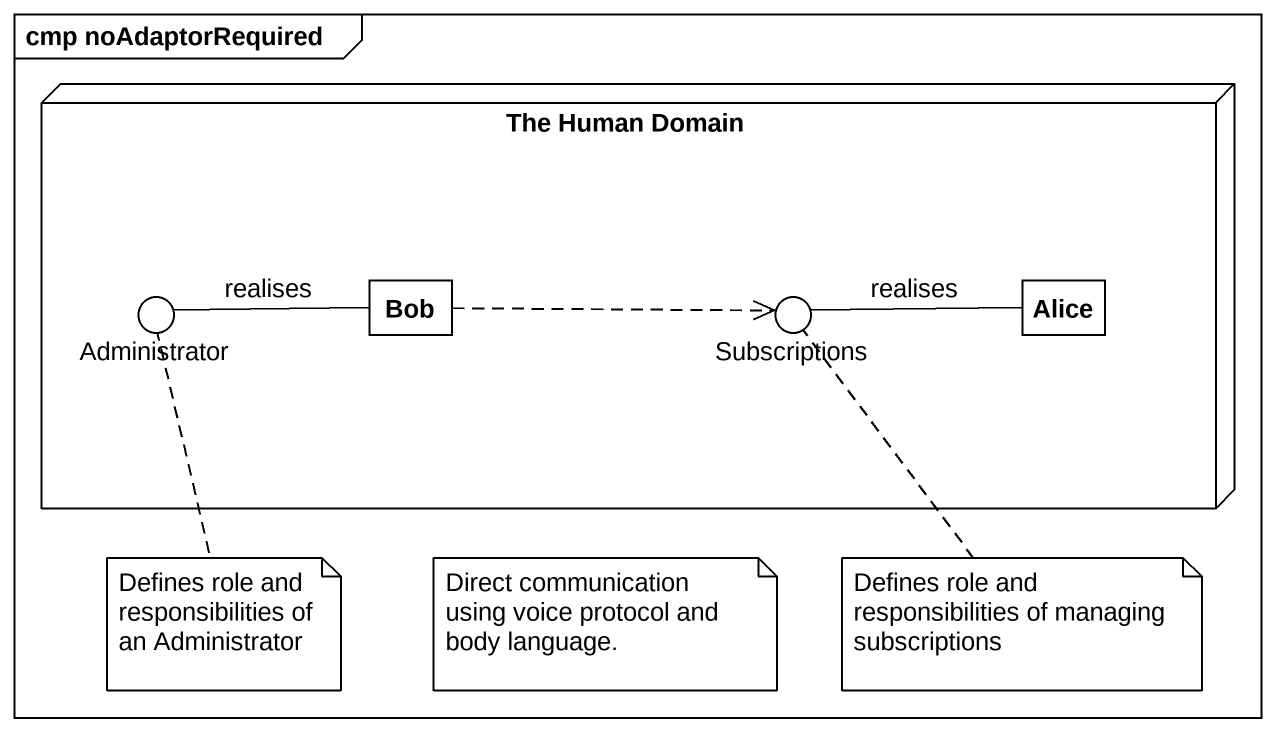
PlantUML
@startuml
mainframe cmp noAdaptorRequired
allowmixing
hide circle
hide empty members
node "The Human Domain" as The_Human_Domain {
  class Bob
  class Alice
}
() Administrator
() Subscriptions
The_Human_Domain -left- Administrator
The_Human_Domain -right- Subscriptions
Bob -left- Administrator : realises
Bob .right.> Subscriptions
Alice -left- Subscriptions : realises
note bottom of Administrator : Defines role and responsibilities of an Administrator
note as N2
  Direct communication using voice protocol and body language.
end note
note bottom of Subscriptions : Defines role and responsibilities of managing subscriptions
@enduml
